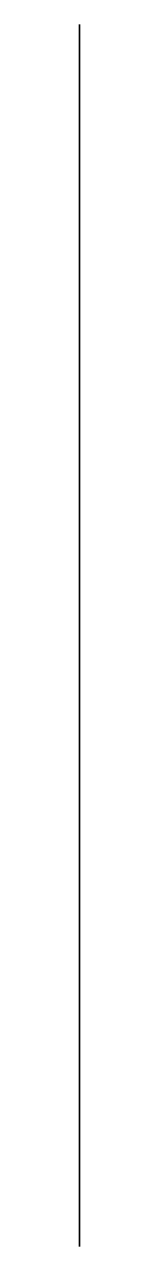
# Model space of a CAD drawing. Header units: centimetres. Extents: x 0 to 0, y -1.75 to 1.75.
import ezdxf

# ---------------------------------------------------------------- set-up
doc = ezdxf.new("R2010")
doc.units = ezdxf.units.CM
doc.header["$MEASUREMENT"] = 0
doc.layers.add('Pata TFG v1_Sketch1', color=7, linetype='Continuous')
doc.layers.add('Pata TFG v1_Sketch2', color=7, linetype='Continuous')

msp = doc.modelspace()

# ---------------------------------------------------------------- linework, layer by layer
at = {"layer": 'Pata TFG v1_Sketch1', "extrusion": (1, 0, 0)}
for radius in [1.75, 0.15]:
    msp.add_circle((0, 0), radius, dxfattribs=at)
at = {"layer": 'Pata TFG v1_Sketch1'}
msp.add_point((0, 0), dxfattribs=at)
at = {"layer": 'Pata TFG v1_Sketch2'}
msp.add_point((0, 0), dxfattribs=at)

doc.saveas('drawing.dxf')
